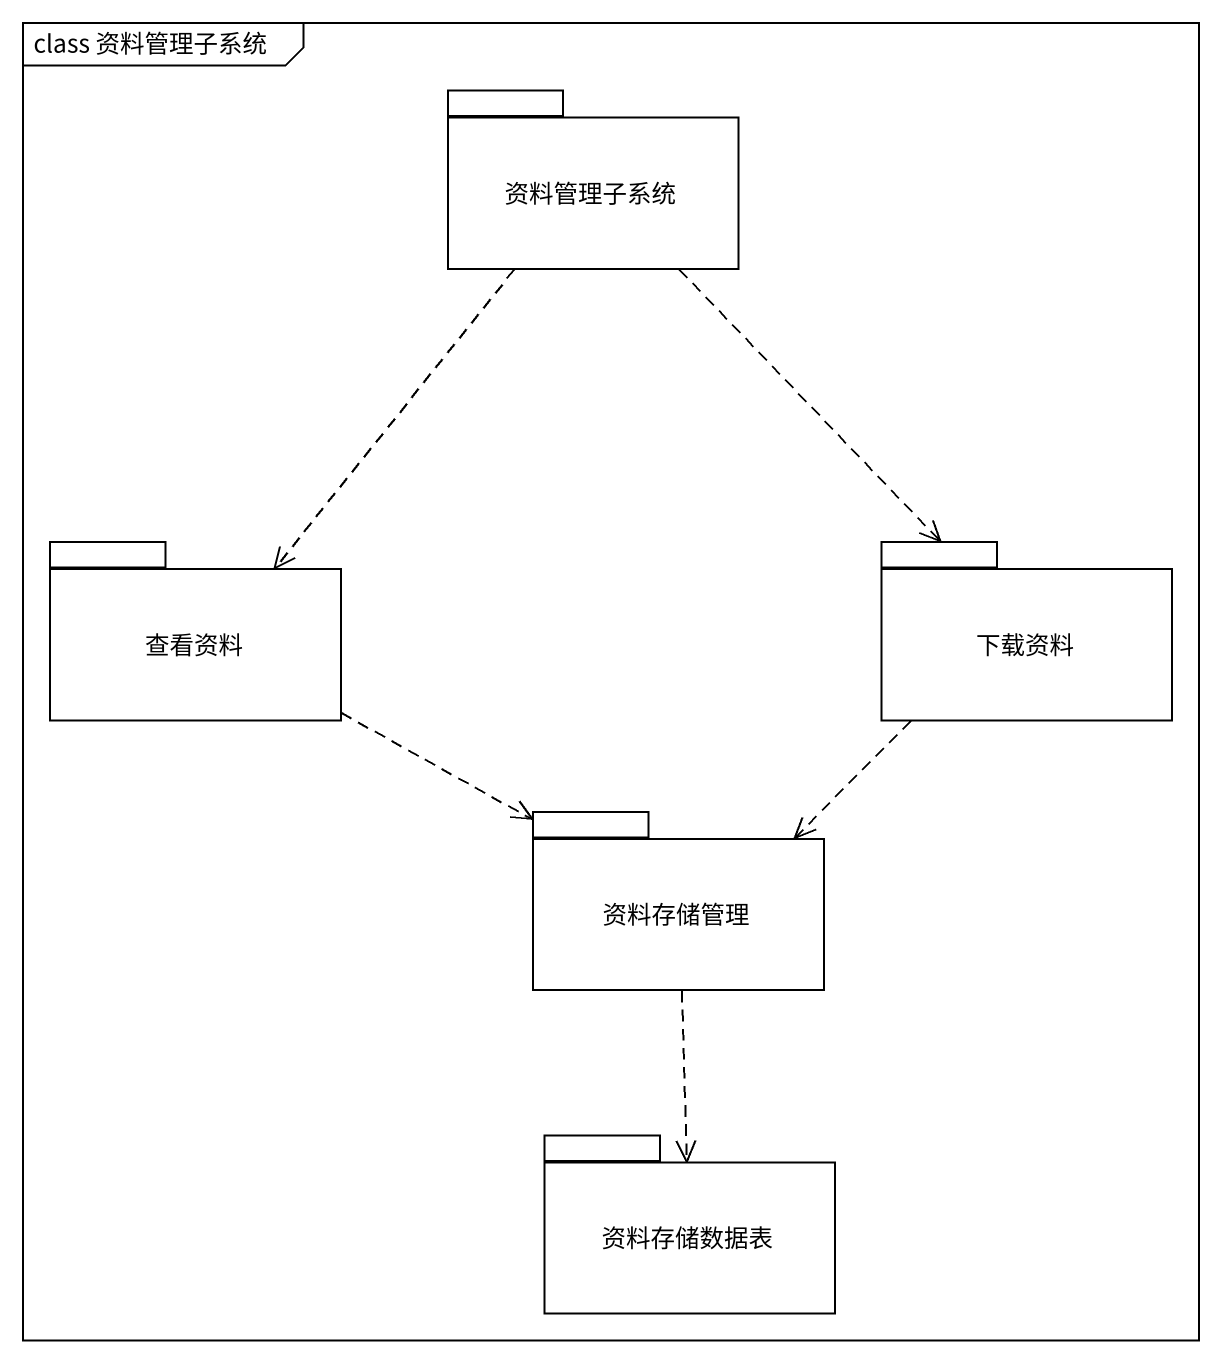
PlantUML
@startuml
mainframe class 资料管理子系统
package 资料管理子系统 {
}
package 查看资料 {
}
package 下载资料 {
}
package 资料存储管理 {
}
package 资料存储数据表 {
}
资料管理子系统 ..> 查看资料
资料管理子系统 ..> 下载资料
查看资料 .right.> 资料存储管理
下载资料 ..> 资料存储管理
资料存储管理 ..> 资料存储数据表
@enduml
